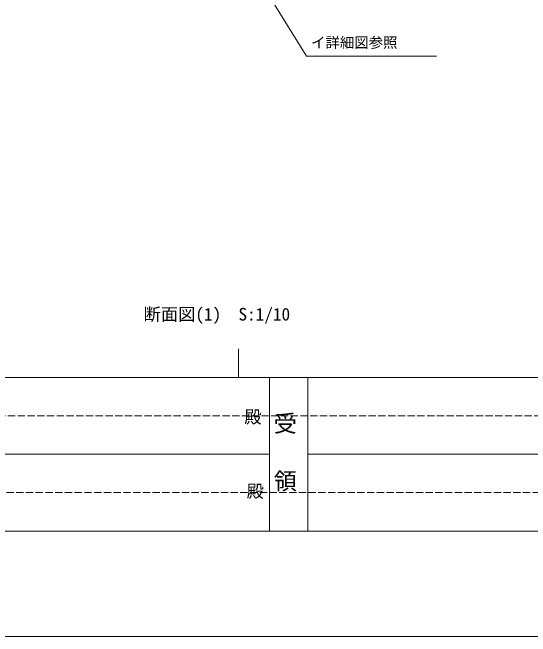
# Model space of a CAD drawing. Units: millimetres on the paper. Extents: x -420 to 420, y -297 to 297.
# Drawn here: x -172.8 to -82.8, y -297 to -188.6 of the extents above; entities that cross this region are included whole.
import ezdxf
from ezdxf.enums import TextEntityAlignment as Align

# ---------------------------------------------------------------- set-up
doc = ezdxf.new("R2010")
doc.units = ezdxf.units.MM
doc.linetypes.add('USER3', pattern=[1.693333, 1.27, -0.423333])
for name, color, linetype, lineweight in [('0-2_A-C01-補助線(非印刷)', 222, 'Continuous', 18), ('0-4_0-A01-枠A', 4, 'Continuous', 18), ('0-B_A-B03-文字_書込_小', 7, 'Continuous', 18), ('0-C_4-F', 7, 'USER3', 18)]:
    doc.layers.add(name, color=color, linetype=linetype, lineweight=lineweight)
doc.layers.add('0-3_0-A02-枠B', color=5, linetype='Continuous')
doc.styles.add('ＭＳ ゴシック', font='')
doc.styles.get('ＭＳ ゴシック').set_extended_font_data('MS Gothic')

msp = doc.modelspace()

# ---------------------------------------------------------------- linework, layer by layer
at = {"layer": '0-2_A-C01-補助線(非印刷)', "color": 9}
msp.add_line((-133.556, -252), (-133.556, -247), dxfattribs=at)
at = {"layer": '0-2_A-C01-補助線(非印刷)', "linetype": 'USER3'}
for p, q in [((-241.361, -258.667), (-71.029, -258.667)), ((-71.029, -272), (-241.361, -272))]:
    msp.add_line(p, q, dxfattribs=at)
at = {"layer": '0-2_A-C01-補助線(非印刷)'}
for points in [[(-420.5, -297), (420.5, -297), (420.5, 297), (-420.5, 297)], [(-400.667, 278.667), (400.667, 278.667), (400.667, -252), (-400.667, -252)]]:
    msp.add_lwpolyline(points, close=True, dxfattribs=at)
at = {"layer": '0-4_0-A01-枠A'}
for p, q in [((-400.667, -252), (343.263, -252)), ((-128.172, -252), (-128.172, -278.667)), ((-121.505, -252), (-121.505, -278.667)), ((-241.361, -265.333), (-128.172, -265.333)), ((-121.505, -265.333), (-71.029, -265.333)), ((-400.667, -278.667), (345.987, -278.667))]:
    msp.add_line(p, q, dxfattribs=at)
at = {"layer": '0-B_A-B03-文字_書込_小'}
msp.add_lwpolyline([(-134.959, -174.776), (-121.742, -196.16), (-99.175, -196.16)], dxfattribs=at)
at = {"layer": '0-C_4-F'}
msp.add_lwpolyline([(-420.5, -297), (420.5, -297), (420.5, 297), (-420.5, 297)], close=True, dxfattribs=at)

# ---------------------------------------------------------------- texts
at = {"layer": '0-3_0-A02-枠B', "color": 7, "style": 'ＭＳ ゴシック'}
for s, height, p in [('殿', 2.199, (-132.556, -260.595)), ('受', 2.933, (-127.438, -262.333)), ('領', 2.933, (-127.438, -272.333)), ('殿', 2.199, (-132.161, -273.5))]:
    msp.add_text(s, height=height, dxfattribs=at).set_placement(p, align=Align.BOTTOM_LEFT)
at = {"layer": '0-B_A-B03-文字_書込_小', "style": 'ＭＳ ゴシック'}
for s, height, p in [('イ詳細図参照', 1.833, (-120.96, -195.243)), ('断面図(1)\u3000S:1/10', 2.199, (-150.061, -242.755))]:
    msp.add_text(s, height=height, dxfattribs=at).set_placement(p, align=Align.BOTTOM_LEFT)

doc.saveas('drawing.dxf')
